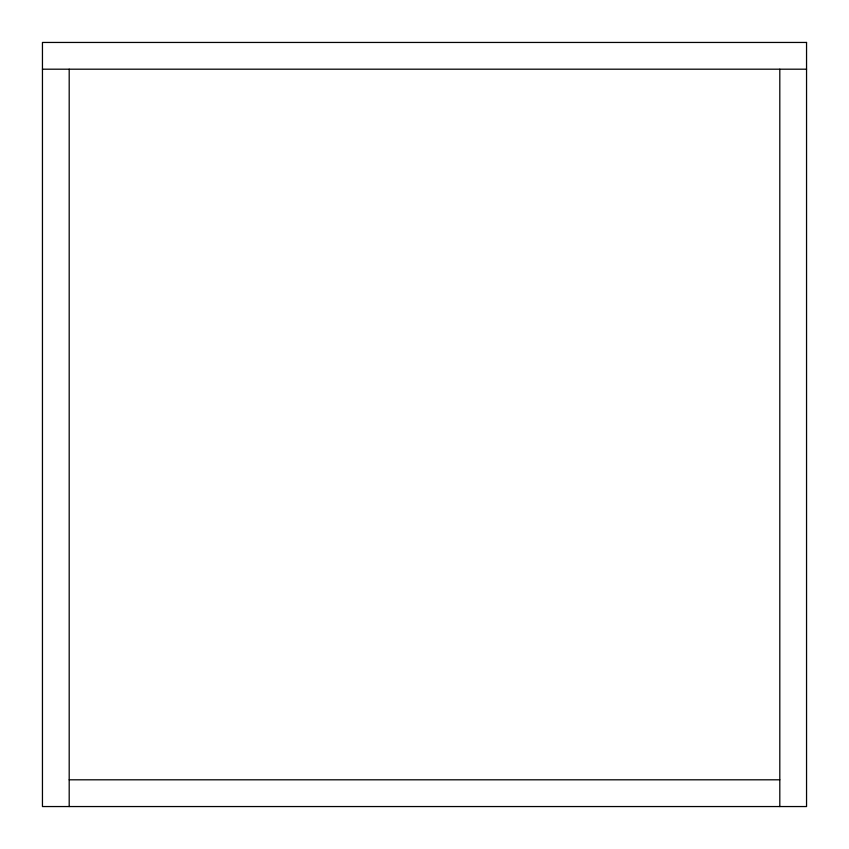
<?xml version="1.0" encoding="UTF-8"?>
<svg xmlns="http://www.w3.org/2000/svg" width="849" height="849" viewBox="0 0 849 849"><rect width="100%" height="100%" fill="white"/><g stroke="black" fill="none" stroke-linecap="round" stroke-linejoin="round"><path stroke-width="1.27" d="M42.45 69.194L806.55 69.194M69.194 779.806L779.806 779.806M779.806 69.194L779.806 806.55M69.194 69.194L69.194 806.55M806.55 42.45L42.45 42.45L42.45 806.55L806.55 806.55L806.55 42.45"/></g></svg>
